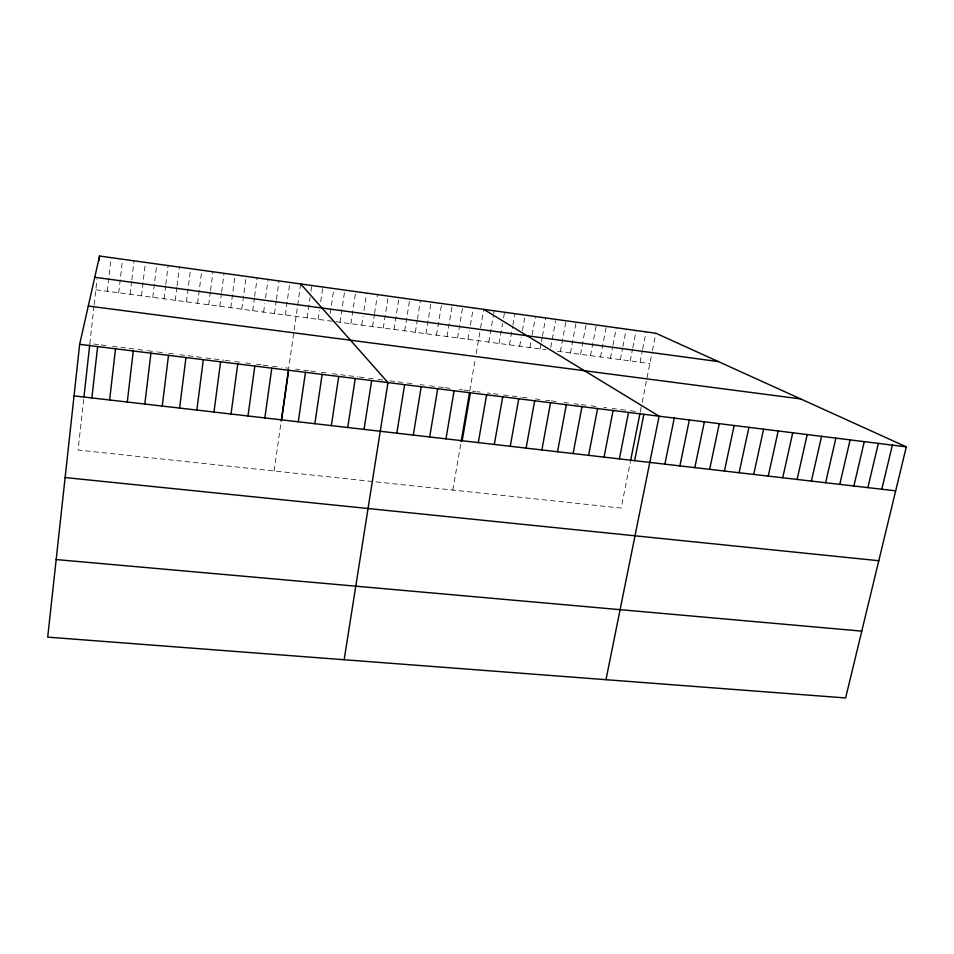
<?xml version="1.0" encoding="UTF-8"?>
<svg xmlns="http://www.w3.org/2000/svg" width="954" height="954" viewBox="0 0 954 954"><rect width="100%" height="100%" fill="white"/><g stroke="black" fill="none" stroke-linecap="round" stroke-linejoin="round"><path stroke-width="0.72" stroke-dasharray="4.77 3.58" d="M83.69 399.332L78.073 450.038L621.185 508.088L630.511 461.116M94.029 305.972L89.867 343.523L98.417 344.597M94.184 304.612L96.962 279.486M107.301 291.268L111.093 257.652M118.737 292.795L122.577 259.238M130.138 294.309L131.652 281.203M131.819 279.749L134.025 260.824M141.478 295.823L145.425 262.41M152.795 297.326L156.778 263.984M164.064 298.829L165.638 285.806M165.817 284.364L168.095 265.558M175.286 300.319L176.884 287.333M177.062 285.89L179.376 267.12M186.471 301.81L190.609 268.682M197.609 303.3L201.807 270.232M208.711 304.779L210.369 291.864M210.56 290.433L212.957 271.783M219.778 306.246L221.459 293.367M221.638 291.936L224.059 273.321M230.796 307.725L235.137 274.859M241.779 309.179L246.168 276.386M252.727 310.634L254.456 297.839M254.646 296.408L257.151 277.912M263.626 312.089L264.795 303.575M265.57 297.898L268.098 279.439M274.49 313.544L276.255 300.784M276.445 299.365L279.009 280.953M285.306 314.975L289.873 282.456M274.108 470.99L281.239 420.809M300.701 283.958L288.716 368.256L282.026 367.421M307.128 317.885L310.098 297.278M310.944 291.387L311.791 285.496M318.135 319.351L319.423 310.539M320.699 301.726L322.846 287.035M330.179 313.484L333.852 288.561M340.018 322.273L344.811 290.076M350.893 323.716L355.735 291.59M361.733 325.159L363.069 316.418M363.951 310.587L366.622 293.105M372.537 326.602L374.326 314.963M374.552 313.508L377.462 294.607M383.293 328.033L388.266 296.11M394.014 329.464L399.034 297.6M404.699 330.883L409.767 299.091M415.336 332.302L417.196 320.771M417.423 319.328L420.452 300.57M425.937 333.709L431.101 302.048M436.503 335.116L441.702 303.527M447.032 336.523L452.279 304.994M457.526 337.919L462.809 306.449M467.973 339.314L469.428 330.752M470.394 325.04L473.303 307.903M452.828 490.094L460.901 442.966M469.821 390.782L474.949 360.827M476.177 353.648L480.339 329.309M480.589 327.878L483.75 309.358M488.77 342.081L493.433 315.07M493.683 313.651L494.172 310.801M499.109 343.464L502.567 323.597M503.557 317.921L504.547 312.244M509.412 344.835L512.656 326.423M512.906 325.004L514.898 313.687M519.68 346.207L521.182 337.728M522.434 330.656L525.201 315.106M529.911 347.566L531.175 340.506M532.177 334.866L535.468 316.537M540.095 348.925L541.121 343.297M541.371 341.89L542.134 337.656M542.397 336.249L545.7 317.956M550.768 347.471L555.645 320.771M560.38 351.621L566.056 320.782M570.456 352.968L576.18 322.19M580.509 354.304L586.269 323.585M590.526 355.639L596.322 324.98M600.507 356.963L606.339 326.375M610.441 358.299L612.683 346.66M612.957 345.205L616.308 327.759M620.35 359.61L622.604 348.007M622.879 346.552L626.253 329.13M630.224 360.922L632.49 349.343M632.776 347.888L636.163 330.513M640.062 362.234L642.34 350.678M642.626 349.224L646.049 331.885M640.253 411.973L641.625 405.092M642.173 402.349L652.166 352.002M652.453 350.559L655.887 333.244M101.267 344.943L108.362 345.825M112.62 346.362L135.194 349.164M138.008 349.51L146.427 350.559M147.822 350.738L156.206 351.776M157.613 351.954L165.972 352.992M168.751 353.338L175.691 354.196M179.865 354.721L195.057 356.605M196.441 356.784L204.693 357.81M206.064 357.977L223.88 360.195M225.239 360.362L233.42 361.375M234.779 361.554L242.924 362.568M245.643 362.902L252.416 363.748M256.471 364.249L261.861 364.917M263.209 365.084L271.294 366.086M272.629 366.253L280.691 367.254M295.573 369.115L299.687 369.615M303.777 370.128L309.251 370.808M310.61 370.975L318.779 372M321.498 372.334L328.271 373.181M332.35 373.682L357.941 376.866M359.288 377.033L367.314 378.034M368.649 378.201L375.339 379.024M377.999 379.358L383.329 380.026M389.971 380.849L396.602 381.672M397.925 381.838L405.855 382.828M407.167 382.983L415.073 383.973M420.332 384.629L424.268 385.118M429.515 385.762L434.75 386.418M438.673 386.907L443.884 387.551M445.184 387.718L452.983 388.683M459.47 389.494L462.428 389.864M463.906 390.043L475.712 391.51M477.191 391.7L480.136 392.058M487.47 392.976L490.416 393.334M493.337 393.704L500.647 394.61M503.569 394.98L510.855 395.886M512.298 396.065L521.015 397.15M522.458 397.329L529.697 398.223M535.468 398.939L539.797 399.476M545.557 400.191L549.862 400.728M551.305 400.907L558.46 401.801M564.172 402.516L568.453 403.041M574.153 403.757L578.422 404.281M581.26 404.639L588.344 405.522M591.182 405.867L596.834 406.571M603.882 407.453L606.696 407.799M612.313 408.503L616.522 409.027M620.732 409.54L626.325 410.244M630.511 410.757L636.079 411.46M95.829 289.742L334.556 321.546M335.915 321.725L545.903 349.701M557.482 351.239L649.865 363.546"/><path stroke-width="1.43" d="M79.659 344.334L47.7 637.141L845.626 697.958L906.3 446.854L655.887 333.244L99.562 256.042L79.659 344.334L906.3 446.854M83.988 396.673L89.724 344.895M99.073 260.442L99.562 256.042M91.882 397.937L97.642 346.552M109.627 399.988L115.506 348.77M127.276 402.028L133.274 350.977M144.817 404.055L150.935 353.171M162.252 406.07L168.5 355.353M179.59 408.073L185.97 357.511M196.846 410.065L203.333 359.67M213.982 412.056L220.589 361.804M231.035 414.024L237.761 363.939M247.992 415.98L254.825 366.05M264.842 417.935L271.795 368.161M281.239 420.809L288.525 369.58M281.609 419.867L288.668 370.247M298.28 421.799L305.447 372.334M314.856 423.707L322.142 374.397M331.348 425.615L338.73 376.46M347.745 427.511L355.234 378.511M364.046 429.395L371.643 380.539M344.144 659.739L387.956 382.566L300.701 283.958M396.828 433.188L404.627 384.629M413.309 435.084L421.215 386.692M429.694 436.98L437.695 388.731M445.983 438.864L454.092 390.77M461.14 441.571L469.571 392.237M462.189 440.736L470.394 392.786M478.3 442.596L486.612 394.801M494.315 444.445L502.722 396.804M510.247 446.293L518.761 398.784M526.095 448.118L534.693 400.763M541.86 449.942L550.553 402.731M557.53 451.755L566.318 404.687M573.115 453.555L581.988 406.631M588.618 455.344L597.586 408.562M604.037 457.133L613.088 410.482M619.373 458.898L628.519 412.402M630.785 459.721L639.979 413.392M634.625 460.663L643.855 414.298M605.993 679.689L659.107 416.194L483.75 309.358M664.878 464.157L674.275 418.079M679.88 465.898L689.372 419.951M694.81 467.615L704.374 421.811M709.657 469.332L719.304 423.659M724.42 471.037L734.151 425.496M739.111 472.743L748.914 427.332M753.72 474.424L763.605 429.157M768.244 476.106L778.214 430.969M782.709 477.775L792.75 432.77M797.091 479.445L807.203 434.559M811.389 481.09L821.585 436.348M825.627 482.736L835.895 438.124M839.782 484.37L850.121 439.889M853.866 486.003L864.276 441.642M867.866 487.625L878.36 443.383M881.806 489.235L892.36 445.124M56.167 559.569L861.772 631.131M65.122 477.56L878.789 560.725M74.03 395.874L895.675 490.833M88.293 306.031L800.68 398.927M94.768 277.28L718.374 361.602"/></g></svg>
